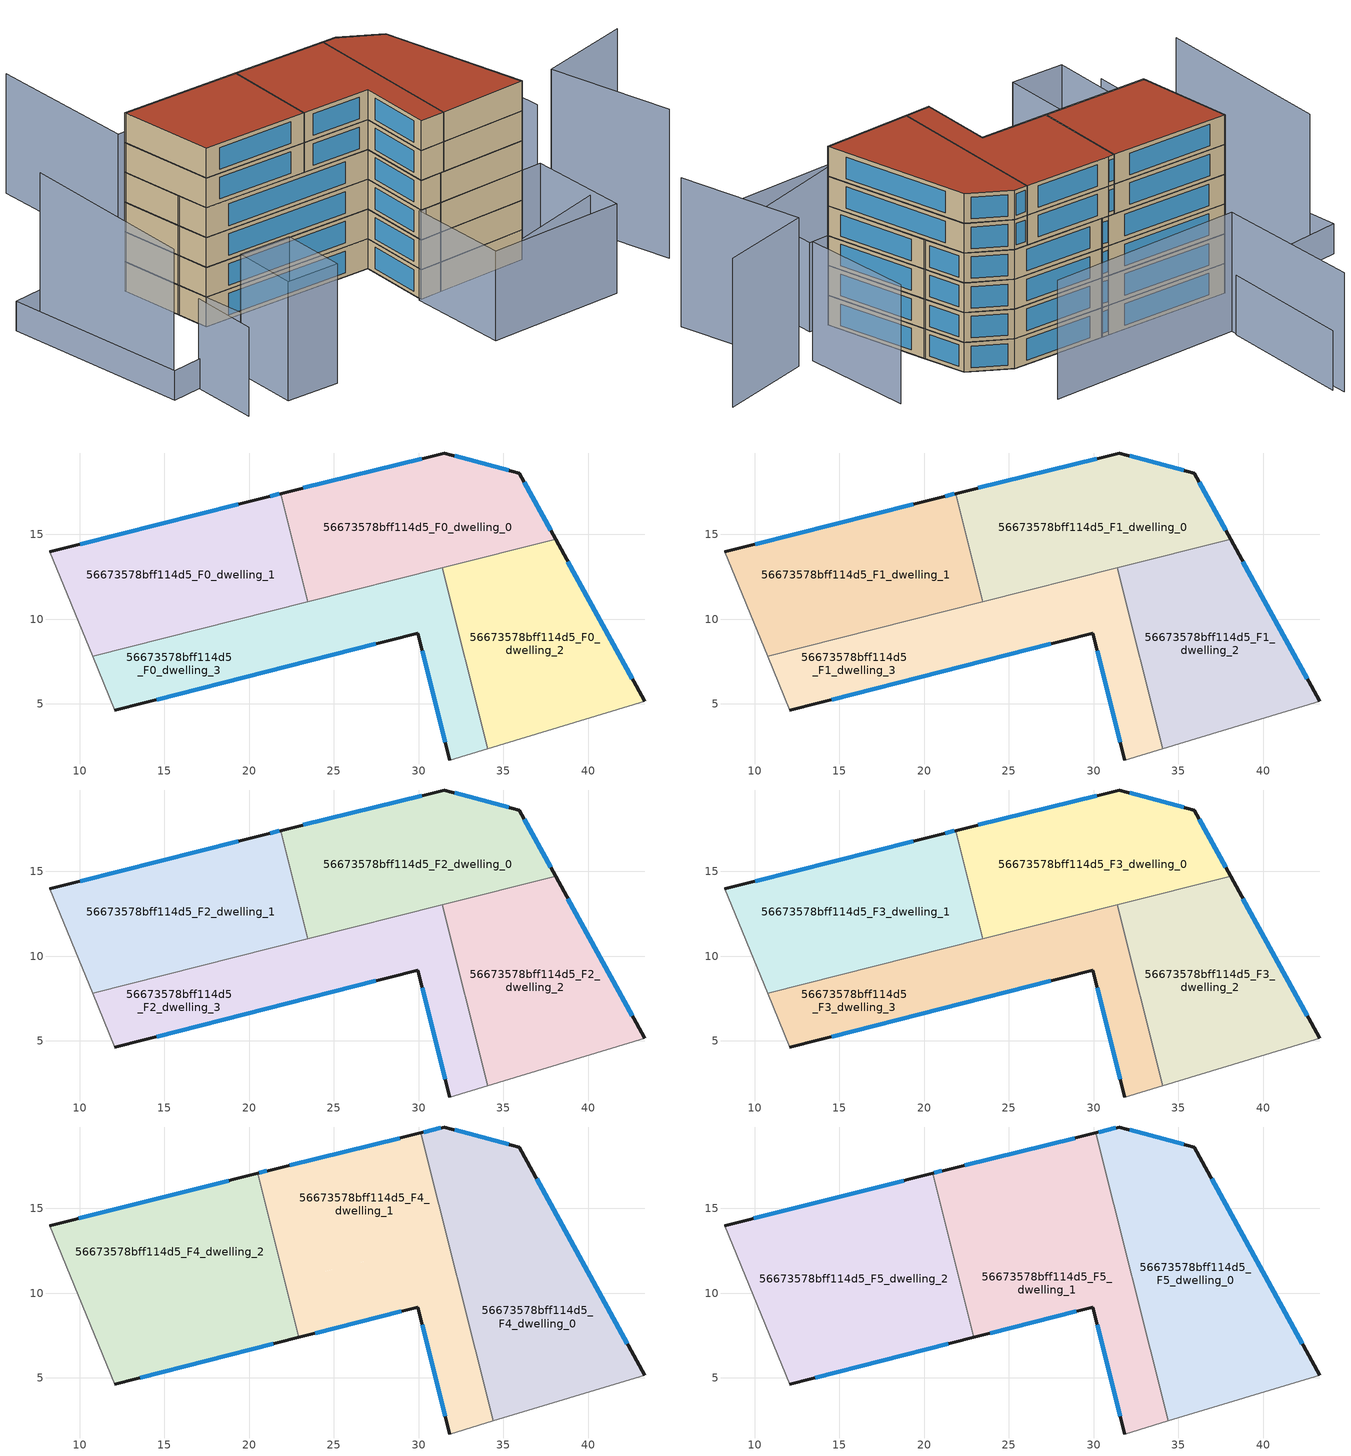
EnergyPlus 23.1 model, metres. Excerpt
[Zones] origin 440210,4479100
56673578bff114d5_F0_dwelling_0
 floor ground (EU_floor_Construction): 38.08,14.71 35.94,18.61 31.51,19.8 21.87,17.41 23.48,11.03 z0
 wall outside (EU_wall_Construction): 21.87,17.41 31.51,19.8 35.94,18.61 38.08,14.71 z0:3
 wall to 56673578bff114d5_F0_dwelling_1 (EU_wall_Construction): 23.48,11.03 21.87,17.41 z0:3
 wall to 56673578bff114d5_F0_dwelling_3 (EU_wall_Construction): 31.4,13.03 23.48,11.03 z0:3
 wall to 56673578bff114d5_F0_dwelling_2 (EU_wall_Construction): 38.08,14.71 31.4,13.03 z0:3
 window (EU_Window_Construction): 36.23,18.07 37.78,15.25 / 23.21,17.74 30.17,19.47 / 32.13,19.64 35.32,18.78 z0.42:2.58
56673578bff114d5_F0_dwelling_1
 floor ground (EU_floor_Construction): 23.48,11.03 21.87,17.41 21.15,17.23 8.26,13.98 10.77,7.83 z0
 wall outside (EU_wall_Construction): 8.26,13.98 21.15,17.23 21.87,17.41 z0:3
 wall adiabatic (EU_wall_Construction): 10.77,7.83 8.26,13.98 z0:3
 wall to 56673578bff114d5_F0_dwelling_3 (EU_wall_Construction): 23.48,11.03 10.77,7.83 z0:3
 window (EU_Window_Construction): 10.05,14.43 19.36,16.78 / 21.25,17.26 21.77,17.39 z0.42:2.58
56673578bff114d5_F0_dwelling_2
 floor ground (EU_floor_Construction): 43.33,5.16 38.08,14.71 31.4,13.03 34.08,2.37 z0
 wall outside (EU_wall_Construction): 38.08,14.71 43.33,5.16 z0:3
 wall adiabatic (EU_wall_Construction): 43.33,5.16 34.08,2.37 z0:3
 wall to 56673578bff114d5_F0_dwelling_3 (EU_wall_Construction): 34.08,2.37 31.4,13.03 z0:3
 window (EU_Window_Construction): 38.81,13.39 42.6,6.48 z0.42:2.58
56673578bff114d5_F0_dwelling_3
 floor ground (EU_floor_Construction): 34.08,2.37 31.4,13.03 10.77,7.83 12.08,4.63 29.95,9.18 31.84,1.7 z0
 wall outside (EU_wall_Construction): 31.84,1.7 29.95,9.18 12.08,4.63 z0:3
 wall adiabatic (EU_wall_Construction): 12.08,4.63 10.77,7.83 / 34.08,2.37 31.84,1.7 z0:3
 window (EU_Window_Construction): 27.47,8.55 14.56,5.26 / 31.58,2.73 30.21,8.14 z0.42:2.58
56673578bff114d5_F1_dwelling_0
 floor to 56673578bff114d5_F0_dwelling_0 (EU_floor_Construction): 38.08,14.71 35.94,18.61 31.51,19.8 21.87,17.41 23.48,11.03 z3
 wall outside (EU_wall_Construction): 21.87,17.41 31.51,19.8 35.94,18.61 38.08,14.71 z3:6
 wall to 56673578bff114d5_F1_dwelling_1 (EU_wall_Construction): 23.48,11.03 21.87,17.41 z3:6
 wall to 56673578bff114d5_F1_dwelling_3 (EU_wall_Construction): 31.4,13.03 23.48,11.03 z3:6
 wall to 56673578bff114d5_F1_dwelling_2 (EU_wall_Construction): 38.08,14.71 31.4,13.03 z3:6
 window (EU_Window_Construction): 36.23,18.07 37.78,15.25 / 23.21,17.74 30.17,19.47 / 32.13,19.64 35.32,18.78 z3.42:5.58
56673578bff114d5_F1_dwelling_1
 floor to 56673578bff114d5_F0_dwelling_1 (EU_floor_Construction): 23.48,11.03 21.87,17.41 21.15,17.23 8.26,13.98 10.77,7.83 z3
 wall outside (EU_wall_Construction): 8.26,13.98 21.15,17.23 21.87,17.41 z3:6
 wall adiabatic (EU_wall_Construction): 10.77,7.83 8.26,13.98 z3:6
 wall to 56673578bff114d5_F1_dwelling_3 (EU_wall_Construction): 23.48,11.03 10.77,7.83 z3:6
 window (EU_Window_Construction): 10.05,14.43 19.36,16.78 / 21.25,17.26 21.77,17.39 z3.42:5.58
56673578bff114d5_F1_dwelling_2
 floor to 56673578bff114d5_F0_dwelling_2 (EU_floor_Construction): 43.33,5.16 38.08,14.71 31.4,13.03 34.08,2.37 z3
 wall outside (EU_wall_Construction): 38.08,14.71 43.33,5.16 z3:6
 wall adiabatic (EU_wall_Construction): 43.33,5.16 34.08,2.37 z3:6
 wall to 56673578bff114d5_F1_dwelling_3 (EU_wall_Construction): 34.08,2.37 31.4,13.03 z3:6
 window (EU_Window_Construction): 38.81,13.39 42.6,6.48 z3.42:5.58
56673578bff114d5_F1_dwelling_3
 floor to 56673578bff114d5_F0_dwelling_3 (EU_floor_Construction): 34.08,2.37 31.4,13.03 10.77,7.83 12.08,4.63 29.95,9.18 31.84,1.7 z3
 wall outside (EU_wall_Construction): 31.84,1.7 29.95,9.18 12.08,4.63 z3:6
 wall adiabatic (EU_wall_Construction): 12.08,4.63 10.77,7.83 / 34.08,2.37 31.84,1.7 z3:6
 window (EU_Window_Construction): 27.47,8.55 14.56,5.26 / 31.58,2.73 30.21,8.14 z3.42:5.58
56673578bff114d5_F2_dwelling_0
 floor to 56673578bff114d5_F1_dwelling_0 (EU_floor_Construction): 38.08,14.71 35.94,18.61 31.51,19.8 21.87,17.41 23.48,11.03 z6
 wall outside (EU_wall_Construction): 21.87,17.41 31.51,19.8 35.94,18.61 38.08,14.71 z6:9
 wall to 56673578bff114d5_F2_dwelling_1 (EU_wall_Construction): 23.48,11.03 21.87,17.41 z6:9
 wall to 56673578bff114d5_F2_dwelling_3 (EU_wall_Construction): 31.4,13.03 23.48,11.03 z6:9
 wall to 56673578bff114d5_F2_dwelling_2 (EU_wall_Construction): 38.08,14.71 31.4,13.03 z6:9
 window (EU_Window_Construction): 36.23,18.07 37.78,15.25 / 23.21,17.74 30.17,19.47 / 32.13,19.64 35.32,18.78 z6.42:8.58
56673578bff114d5_F2_dwelling_1
 floor to 56673578bff114d5_F1_dwelling_1 (EU_floor_Construction): 23.48,11.03 21.87,17.41 21.15,17.23 8.26,13.98 10.77,7.83 z6
 wall outside (EU_wall_Construction): 8.26,13.98 21.15,17.23 21.87,17.41 z6:9
 wall adiabatic (EU_wall_Construction): 10.77,7.83 8.26,13.98 z6:9
 wall to 56673578bff114d5_F2_dwelling_3 (EU_wall_Construction): 23.48,11.03 10.77,7.83 z6:9
 window (EU_Window_Construction): 10.05,14.43 19.36,16.78 / 21.25,17.26 21.77,17.39 z6.42:8.58
56673578bff114d5_F2_dwelling_2
 floor to 56673578bff114d5_F1_dwelling_2 (EU_floor_Construction): 43.33,5.16 38.08,14.71 31.4,13.03 34.08,2.37 z6
 wall outside (EU_wall_Construction): 38.08,14.71 43.33,5.16 z6:9
 wall adiabatic (EU_wall_Construction): 43.33,5.16 34.08,2.37 z6:9
 wall to 56673578bff114d5_F2_dwelling_3 (EU_wall_Construction): 34.08,2.37 31.4,13.03 z6:9
 window (EU_Window_Construction): 38.81,13.39 42.6,6.48 z6.42:8.58
56673578bff114d5_F2_dwelling_3
 floor to 56673578bff114d5_F1_dwelling_3 (EU_floor_Construction): 34.08,2.37 31.4,13.03 10.77,7.83 12.08,4.63 29.95,9.18 31.84,1.7 z6
 wall outside (EU_wall_Construction): 31.84,1.7 29.95,9.18 12.08,4.63 z6:9
 wall adiabatic (EU_wall_Construction): 12.08,4.63 10.77,7.83 / 34.08,2.37 31.84,1.7 z6:9
 window (EU_Window_Construction): 27.47,8.55 14.56,5.26 / 31.58,2.73 30.21,8.14 z6.42:8.58
56673578bff114d5_F3_dwelling_0
 floor to 56673578bff114d5_F2_dwelling_0 (EU_floor_Construction): 38.08,14.71 35.94,18.61 31.51,19.8 21.87,17.41 23.48,11.03 z9
 wall outside (EU_wall_Construction): 21.87,17.41 31.51,19.8 35.94,18.61 38.08,14.71 z9:12
 wall to 56673578bff114d5_F3_dwelling_1 (EU_wall_Construction): 23.48,11.03 21.87,17.41 z9:12
 wall to 56673578bff114d5_F3_dwelling_3 (EU_wall_Construction): 31.4,13.03 23.48,11.03 z9:12
 wall to 56673578bff114d5_F3_dwelling_2 (EU_wall_Construction): 38.08,14.71 31.4,13.03 z9:12
 window (EU_Window_Construction): 36.23,18.07 37.78,15.25 / 23.21,17.74 30.17,19.47 / 32.13,19.64 35.32,18.78 z9.42:11.58
56673578bff114d5_F3_dwelling_1
 floor to 56673578bff114d5_F2_dwelling_1 (EU_floor_Construction): 23.48,11.03 21.87,17.41 21.15,17.23 8.26,13.98 10.77,7.83 z9
 wall outside (EU_wall_Construction): 8.26,13.98 21.15,17.23 21.87,17.41 z9:12
 wall adiabatic (EU_wall_Construction): 10.77,7.83 8.26,13.98 z9:12
 wall to 56673578bff114d5_F3_dwelling_3 (EU_wall_Construction): 23.48,11.03 10.77,7.83 z9:12
 window (EU_Window_Construction): 10.05,14.43 19.36,16.78 / 21.25,17.26 21.77,17.39 z9.42:11.58
 ceiling adiabatic (EU_roof_Construction): 20.5,17.07 22.11,10.69 10.77,7.83 8.26,13.98 z12
56673578bff114d5_F3_dwelling_2
 floor to 56673578bff114d5_F2_dwelling_2 (EU_floor_Construction): 43.33,5.16 38.08,14.71 31.4,13.03 34.08,2.37 z9
 wall outside (EU_wall_Construction): 38.08,14.71 43.33,5.16 z9:12
 wall adiabatic (EU_wall_Construction): 43.33,5.16 34.08,2.37 z9:12
 wall to 56673578bff114d5_F3_dwelling_3 (EU_wall_Construction): 34.08,2.37 31.4,13.03 z9:12
 window (EU_Window_Construction): 38.81,13.39 42.6,6.48 z9.42:11.58
56673578bff114d5_F3_dwelling_3
 floor to 56673578bff114d5_F2_dwelling_3 (EU_floor_Construction): 34.08,2.37 31.4,13.03 10.77,7.83 12.08,4.63 29.95,9.18 31.84,1.7 z9
 wall outside (EU_wall_Construction): 31.84,1.7 29.95,9.18 12.08,4.63 z9:12
 wall adiabatic (EU_wall_Construction): 12.08,4.63 10.77,7.83 / 34.08,2.37 31.84,1.7 z9:12
 window (EU_Window_Construction): 27.47,8.55 14.56,5.26 / 31.58,2.73 30.21,8.14 z9.42:11.58
56673578bff114d5_F4_dwelling_0
 floor to 56673578bff114d5_F3_dwelling_2 (EU_floor_Construction): 43.33,5.16 38.08,14.71 31.72,13.11 34.41,2.47 z12
 floor to 56673578bff114d5_F3_dwelling_0 (EU_floor_Construction): 38.08,14.71 35.94,18.61 31.51,19.8 30.12,19.46 31.72,13.11 z12
 wall outside (EU_wall_Construction): 30.12,19.46 31.51,19.8 35.94,18.61 43.33,5.16 z12:15
 wall adiabatic (EU_wall_Construction): 43.33,5.16 34.41,2.47 z12:15
 wall to 56673578bff114d5_F4_dwelling_1 (EU_wall_Construction): 34.41,2.47 30.12,19.46 z12:15
 window (EU_Window_Construction): 30.32,19.51 31.32,19.76 / 32.13,19.64 35.32,18.78 / 36.96,16.75 42.3,7.02 z12.42:14.58
56673578bff114d5_F4_dwelling_1
 floor to 56673578bff114d5_F3_dwelling_0 (EU_floor_Construction): 31.72,13.11 30.12,19.46 21.87,17.41 23.48,11.03 z12
 floor to 56673578bff114d5_F3_dwelling_3 (EU_floor_Construction): 34.08,2.37 31.4,13.03 22.11,10.69 22.94,7.4 29.95,9.18 31.84,1.7 z12
 floor to 56673578bff114d5_F3_dwelling_2 (EU_floor_Construction): 34.41,2.47 31.72,13.11 31.4,13.03 34.08,2.37 z12
 floor to 56673578bff114d5_F3_dwelling_1 (EU_floor_Construction): 23.48,11.03 21.87,17.41 21.15,17.23 20.5,17.07 22.11,10.69 z12
 wall outside (EU_wall_Construction): 20.5,17.07 21.15,17.23 30.12,19.46 / 31.84,1.7 29.95,9.18 22.94,7.4 z12:15
 wall adiabatic (EU_wall_Construction): 34.41,2.47 31.84,1.7 z12:15
 wall to 56673578bff114d5_F4_dwelling_2 (EU_wall_Construction): 22.94,7.4 20.5,17.07 z12:15
 window (EU_Window_Construction): 20.59,17.09 21.06,17.21 / 22.39,17.54 28.88,19.15 / 31.58,2.73 30.21,8.14 / 28.98,8.93 23.92,7.64 z12.42:14.58
56673578bff114d5_F4_dwelling_2
 floor to 56673578bff114d5_F3_dwelling_3 (EU_floor_Construction): 22.94,7.4 22.11,10.69 10.77,7.83 12.08,4.63 z12
 floor adiabatic (EU_floor_Construction): 22.11,10.69 20.5,17.07 8.26,13.98 10.77,7.83 z12
 wall outside (EU_wall_Construction): 22.94,7.4 12.08,4.63 / 8.26,13.98 20.5,17.07 z12:15
 wall adiabatic (EU_wall_Construction): 12.08,4.63 8.26,13.98 z12:15
 window (EU_Window_Construction): 21.43,7.01 13.58,5.01 / 9.96,14.41 18.8,16.64 z12.42:14.58
56673578bff114d5_F5_dwelling_0
 floor to 56673578bff114d5_F4_dwelling_0 (EU_floor_Construction): 43.33,5.16 35.94,18.61 31.51,19.8 30.12,19.46 34.41,2.47 z15
 wall outside (EU_wall_Construction): 30.12,19.46 31.51,19.8 35.94,18.61 43.33,5.16 z15:18
 wall adiabatic (EU_wall_Construction): 43.33,5.16 34.41,2.47 z15:18
 wall to 56673578bff114d5_F5_dwelling_1 (EU_wall_Construction): 34.41,2.47 30.12,19.46 z15:18
 window (EU_Window_Construction): 30.32,19.51 31.32,19.76 / 32.13,19.64 35.32,18.78 / 36.96,16.75 42.3,7.02 z15.42:17.58
 roof outside (EU_roof_Construction): 35.94,18.61 43.33,5.16 34.41,2.47 30.12,19.46 31.51,19.8 z18
56673578bff114d5_F5_dwelling_1
 floor to 56673578bff114d5_F4_dwelling_1 (EU_floor_Construction): 34.41,2.47 30.12,19.46 21.15,17.23 20.5,17.07 22.94,7.4 29.95,9.18 31.84,1.7 z15
 wall outside (EU_wall_Construction): 20.5,17.07 21.15,17.23 30.12,19.46 / 31.84,1.7 29.95,9.18 22.94,7.4 z15:18
 wall adiabatic (EU_wall_Construction): 34.41,2.47 31.84,1.7 z15:18
 wall to 56673578bff114d5_F5_dwelling_2 (EU_wall_Construction): 22.94,7.4 20.5,17.07 z15:18
 window (EU_Window_Construction): 20.59,17.09 21.06,17.21 / 22.39,17.54 28.88,19.15 / 31.58,2.73 30.21,8.14 / 28.98,8.93 23.92,7.64 z15.42:17.58
 roof outside (EU_roof_Construction): 30.12,19.46 34.41,2.47 31.84,1.7 29.95,9.18 22.94,7.4 20.5,17.07 21.15,17.23 z18
56673578bff114d5_F5_dwelling_2
 floor to 56673578bff114d5_F4_dwelling_2 (EU_floor_Construction): 22.94,7.4 20.5,17.07 8.26,13.98 12.08,4.63 z15
 wall outside (EU_wall_Construction): 22.94,7.4 12.08,4.63 / 8.26,13.98 20.5,17.07 z15:18
 wall adiabatic (EU_wall_Construction): 12.08,4.63 8.26,13.98 z15:18
 window (EU_Window_Construction): 21.43,7.01 13.58,5.01 / 9.96,14.41 18.8,16.64 z15.42:17.58
 roof outside (EU_roof_Construction): 20.5,17.07 22.94,7.4 12.08,4.63 8.26,13.98 z18
shading: 6.6,-6.04 8.41,-12.91 / 37.85,-7.04 46.89,-1.76 / 31.65,1.64 45.32,5.76 / 45.32,5.76 48.35,-4.27 / 48.35,-4.27 34.68,-8.39 / 34.68,-8.39 31.65,1.64 z0:9; 47.4,10.98 43.63,21.94 / 30.42,26.86 10.77,21.06 / 10.77,21.06 6.39,35.92 / 12.91,-11.55 11.19,-4.93 / 11.19,-4.93 16.6,-3.53 / 16.6,-3.53 18.32,-10.15 / 18.32,-10.15 12.91,-11.55 z0:12; -1.09,11.65 3.78,-6.87 / 55.43,0.08 48.96,11.52 / 48.96,11.52 57.62,16.41 z0:15; 7.63,15.53 15.06,-2.69 / 15.06,-2.69 3.64,-7.35 / 3.64,-7.35 -3.8,10.87 / -3.8,10.87 7.63,15.53 z0:3; 7.21,35.24 10.67,21.8 z0:6
[Building]
EU S2 Campaign: North Axis=0; Terrain=City; Solar Distribution=FullExterior
[Site:Location]
Madrid: Latitude=40.5; Longitude=-3.5; Time Zone=1; Elevation=609
[SizingPeriod:WeatherFileDays]
AnnualSizingPeriod: Begin Month=1; Begin Day of Month=1; End Month=12; End Day of Month=31; Day of Week for Start Day=Monday; Use Weather File Daylight Saving Period=No; Use Weather File Rain and Snow Indicators=No
[MATERIAL]
EU_InternalMass_Material: Roughness=MediumRough; Thickness=0.1; Conductivity=1; Density=1800; Specific Heat=900; Thermal Absorptance=0.9; Solar Absorptance=0.7; Visible Absorptance=0.7
[MATERIAL:NOMASS] Roughness=MediumRough; Thermal Absorptance=0.9; Solar Absorptance=0.7; Visible Absorptance=0.7
Name | Thermal Resistance
EU_wall_NoMass | 1.60022
EU_roof_NoMass | 1.57597
EU_floor_NoMass | 0.470652
[WINDOWMATERIAL:SIMPLEGLAZINGSYSTEM]
EU_Window_SimpleGlazing: UFactor=3.28802; Solar Heat Gain Coefficient=0.85; Visible Transmittance=0.85
[CONSTRUCTION]
EU_wall_Construction: EU_wall_NoMass
EU_roof_Construction: EU_roof_NoMass
EU_floor_Construction: EU_floor_NoMass
EU_InternalMass_Construction: EU_InternalMass_Material
EU_Window_Construction: EU_Window_SimpleGlazing
[ZONE] Type=1; Multiplier=1; Ceiling Height=autocalculate; Floor Area=autocalculate; Part of Total Floor Area=Yes
Name | Volume
56673578bff114d5_F0_dwelling_0; 56673578bff114d5_F1_dwelling_0; 56673578bff114d5_F2_dwelling_0; 56673578bff114d5_F3_dwelling_0 | 267.988
56673578bff114d5_F4_dwelling_0; 56673578bff114d5_F5_dwelling_0 | 357.31
56673578bff114d5_F0_dwelling_1; 56673578bff114d5_F1_dwelling_1; 56673578bff114d5_F2_dwelling_1; 56673578bff114d5_F3_dwelling_1 | 267.997
56673578bff114d5_F4_dwelling_1; 56673578bff114d5_F5_dwelling_1 | 357.353
56673578bff114d5_F0_dwelling_2; 56673578bff114d5_F1_dwelling_2; 56673578bff114d5_F2_dwelling_2; 56673578bff114d5_F3_dwelling_2 | 268.014
56673578bff114d5_F4_dwelling_2; 56673578bff114d5_F5_dwelling_2 | 357.321
56673578bff114d5_F0_dwelling_3; 56673578bff114d5_F1_dwelling_3; 56673578bff114d5_F2_dwelling_3; 56673578bff114d5_F3_dwelling_3 | 267.994
[INTERNALMASS] Construction=EU_InternalMass_Construction
Name | Zone or ZoneList | Surface Area
56673578bff114d5_F0_dwelling_0_EU_InternalMass | 56673578bff114d5_F0_dwelling_0 | 89.3295
56673578bff114d5_F0_dwelling_1_EU_InternalMass | 56673578bff114d5_F0_dwelling_1 | 89.3304
56673578bff114d5_F0_dwelling_2_EU_InternalMass | 56673578bff114d5_F0_dwelling_2 | 89.3365
56673578bff114d5_F0_dwelling_3_EU_InternalMass | 56673578bff114d5_F0_dwelling_3 | 89.3316
56673578bff114d5_F1_dwelling_0_EU_InternalMass | 56673578bff114d5_F1_dwelling_0 | 89.3295
56673578bff114d5_F1_dwelling_1_EU_InternalMass | 56673578bff114d5_F1_dwelling_1 | 89.3304
56673578bff114d5_F1_dwelling_2_EU_InternalMass | 56673578bff114d5_F1_dwelling_2 | 89.3365
56673578bff114d5_F1_dwelling_3_EU_InternalMass | 56673578bff114d5_F1_dwelling_3 | 89.3316
56673578bff114d5_F2_dwelling_0_EU_InternalMass | 56673578bff114d5_F2_dwelling_0 | 89.3295
56673578bff114d5_F2_dwelling_1_EU_InternalMass | 56673578bff114d5_F2_dwelling_1 | 89.3304
56673578bff114d5_F2_dwelling_2_EU_InternalMass | 56673578bff114d5_F2_dwelling_2 | 89.3365
56673578bff114d5_F2_dwelling_3_EU_InternalMass | 56673578bff114d5_F2_dwelling_3 | 89.3316
56673578bff114d5_F3_dwelling_0_EU_InternalMass | 56673578bff114d5_F3_dwelling_0 | 89.3295
56673578bff114d5_F3_dwelling_1_EU_InternalMass | 56673578bff114d5_F3_dwelling_1 | 89.3304
56673578bff114d5_F3_dwelling_2_EU_InternalMass | 56673578bff114d5_F3_dwelling_2 | 89.3365
56673578bff114d5_F3_dwelling_3_EU_InternalMass | 56673578bff114d5_F3_dwelling_3 | 89.3316
56673578bff114d5_F4_dwelling_0_EU_InternalMass | 56673578bff114d5_F4_dwelling_0 | 119.103
56673578bff114d5_F4_dwelling_1_EU_InternalMass | 56673578bff114d5_F4_dwelling_1 | 119.118
56673578bff114d5_F4_dwelling_2_EU_InternalMass | 56673578bff114d5_F4_dwelling_2 | 119.107
56673578bff114d5_F5_dwelling_0_EU_InternalMass | 56673578bff114d5_F5_dwelling_0 | 119.103
56673578bff114d5_F5_dwelling_1_EU_InternalMass | 56673578bff114d5_F5_dwelling_1 | 119.118
56673578bff114d5_F5_dwelling_2_EU_InternalMass | 56673578bff114d5_F5_dwelling_2 | 119.107
[OTHEREQUIPMENT] Fuel Type=Electricity; Design Level Calculation Method=Watts/Area; Power per Zone Floor Area=1; Fraction Latent=0; Fraction Radiant=0; Fraction Lost=0; Carbon Dioxide Generation Rate=0; EndUse Subcategory=EU_Step8_InternalGains
Name | Zone or ZoneList or Space or SpaceList | Schedule
EU_Step8_InternalGain_56673578bff114d5_F0_dwelling_0_f000 | 56673578bff114d5_F0_dwelling_0 | EU_Step8_GainSchedule_56673578bff114d5_F0_dwelling_0_f000
EU_Step8_InternalGain_56673578bff114d5_F0_dwelling_1_f000 | 56673578bff114d5_F0_dwelling_1 | EU_Step8_GainSchedule_56673578bff114d5_F0_dwelling_1_f000
EU_Step8_InternalGain_56673578bff114d5_F0_dwelling_2_f000 | 56673578bff114d5_F0_dwelling_2 | EU_Step8_GainSchedule_56673578bff114d5_F0_dwelling_2_f000
EU_Step8_InternalGain_56673578bff114d5_F0_dwelling_3_f000 | 56673578bff114d5_F0_dwelling_3 | EU_Step8_GainSchedule_56673578bff114d5_F0_dwelling_3_f000
EU_Step8_InternalGain_56673578bff114d5_F1_dwelling_0_f000 | 56673578bff114d5_F1_dwelling_0 | EU_Step8_GainSchedule_56673578bff114d5_F1_dwelling_0_f000
EU_Step8_InternalGain_56673578bff114d5_F1_dwelling_1_f000 | 56673578bff114d5_F1_dwelling_1 | EU_Step8_GainSchedule_56673578bff114d5_F1_dwelling_1_f000
EU_Step8_InternalGain_56673578bff114d5_F1_dwelling_2_f000 | 56673578bff114d5_F1_dwelling_2 | EU_Step8_GainSchedule_56673578bff114d5_F1_dwelling_2_f000
EU_Step8_InternalGain_56673578bff114d5_F1_dwelling_3_f000 | 56673578bff114d5_F1_dwelling_3 | EU_Step8_GainSchedule_56673578bff114d5_F1_dwelling_3_f000
EU_Step8_InternalGain_56673578bff114d5_F2_dwelling_0_f000 | 56673578bff114d5_F2_dwelling_0 | EU_Step8_GainSchedule_56673578bff114d5_F2_dwelling_0_f000
EU_Step8_InternalGain_56673578bff114d5_F2_dwelling_1_f000 | 56673578bff114d5_F2_dwelling_1 | EU_Step8_GainSchedule_56673578bff114d5_F2_dwelling_1_f000
EU_Step8_InternalGain_56673578bff114d5_F2_dwelling_2_f000 | 56673578bff114d5_F2_dwelling_2 | EU_Step8_GainSchedule_56673578bff114d5_F2_dwelling_2_f000
EU_Step8_InternalGain_56673578bff114d5_F2_dwelling_3_f000 | 56673578bff114d5_F2_dwelling_3 | EU_Step8_GainSchedule_56673578bff114d5_F2_dwelling_3_f000
EU_Step8_InternalGain_56673578bff114d5_F3_dwelling_0_f000 | 56673578bff114d5_F3_dwelling_0 | EU_Step8_GainSchedule_56673578bff114d5_F3_dwelling_0_f000
EU_Step8_InternalGain_56673578bff114d5_F3_dwelling_1_f000 | 56673578bff114d5_F3_dwelling_1 | EU_Step8_GainSchedule_56673578bff114d5_F3_dwelling_1_f000
EU_Step8_InternalGain_56673578bff114d5_F3_dwelling_2_f000 | 56673578bff114d5_F3_dwelling_2 | EU_Step8_GainSchedule_56673578bff114d5_F3_dwelling_2_f000
EU_Step8_InternalGain_56673578bff114d5_F3_dwelling_3_f000 | 56673578bff114d5_F3_dwelling_3 | EU_Step8_GainSchedule_56673578bff114d5_F3_dwelling_3_f000
EU_Step8_InternalGain_56673578bff114d5_F4_dwelling_0_f000 | 56673578bff114d5_F4_dwelling_0 | EU_Step8_GainSchedule_56673578bff114d5_F4_dwelling_0_f000
EU_Step8_InternalGain_56673578bff114d5_F4_dwelling_1_f000 | 56673578bff114d5_F4_dwelling_1 | EU_Step8_GainSchedule_56673578bff114d5_F4_dwelling_1_f000
EU_Step8_InternalGain_56673578bff114d5_F4_dwelling_2_f000 | 56673578bff114d5_F4_dwelling_2 | EU_Step8_GainSchedule_56673578bff114d5_F4_dwelling_2_f000
EU_Step8_InternalGain_56673578bff114d5_F5_dwelling_0_f000 | 56673578bff114d5_F5_dwelling_0 | EU_Step8_GainSchedule_56673578bff114d5_F5_dwelling_0_f000
EU_Step8_InternalGain_56673578bff114d5_F5_dwelling_1_f000 | 56673578bff114d5_F5_dwelling_1 | EU_Step8_GainSchedule_56673578bff114d5_F5_dwelling_1_f000
EU_Step8_InternalGain_56673578bff114d5_F5_dwelling_2_f000 | 56673578bff114d5_F5_dwelling_2 | EU_Step8_GainSchedule_56673578bff114d5_F5_dwelling_2_f000
[ZONEVENTILATION:DESIGNFLOWRATE] Schedule=EU_AlwaysOn; Design Flow Rate Calculation Method=AirChanges/Hour; Air Changes per Hour=0.480704; Ventilation Type=Natural; Fan Pressure Rise=0; Fan Total Efficiency=1; Constant Term Coefficient=1; Temperature Term Coefficient=0; Velocity Term Coefficient=0; Velocity Squared Term Coefficient=0; Minimum Indoor Temperature=-100; Maximum Indoor Temperature=100; Delta Temperature=-100; Minimum Outdoor Temperature=-100; Maximum Outdoor Temperature=100; Maximum Wind Speed=40
Name | Zone or ZoneList or Space or SpaceList
EU_ConstantAir_56673578bff114d5_F0_dwelling_0 | 56673578bff114d5_F0_dwelling_0
EU_ConstantAir_56673578bff114d5_F0_dwelling_1 | 56673578bff114d5_F0_dwelling_1
EU_ConstantAir_56673578bff114d5_F0_dwelling_2 | 56673578bff114d5_F0_dwelling_2
EU_ConstantAir_56673578bff114d5_F0_dwelling_3 | 56673578bff114d5_F0_dwelling_3
EU_ConstantAir_56673578bff114d5_F1_dwelling_0 | 56673578bff114d5_F1_dwelling_0
EU_ConstantAir_56673578bff114d5_F1_dwelling_1 | 56673578bff114d5_F1_dwelling_1
EU_ConstantAir_56673578bff114d5_F1_dwelling_2 | 56673578bff114d5_F1_dwelling_2
EU_ConstantAir_56673578bff114d5_F1_dwelling_3 | 56673578bff114d5_F1_dwelling_3
EU_ConstantAir_56673578bff114d5_F2_dwelling_0 | 56673578bff114d5_F2_dwelling_0
EU_ConstantAir_56673578bff114d5_F2_dwelling_1 | 56673578bff114d5_F2_dwelling_1
EU_ConstantAir_56673578bff114d5_F2_dwelling_2 | 56673578bff114d5_F2_dwelling_2
EU_ConstantAir_56673578bff114d5_F2_dwelling_3 | 56673578bff114d5_F2_dwelling_3
EU_ConstantAir_56673578bff114d5_F3_dwelling_0 | 56673578bff114d5_F3_dwelling_0
EU_ConstantAir_56673578bff114d5_F3_dwelling_1 | 56673578bff114d5_F3_dwelling_1
EU_ConstantAir_56673578bff114d5_F3_dwelling_2 | 56673578bff114d5_F3_dwelling_2
EU_ConstantAir_56673578bff114d5_F3_dwelling_3 | 56673578bff114d5_F3_dwelling_3
EU_ConstantAir_56673578bff114d5_F4_dwelling_0 | 56673578bff114d5_F4_dwelling_0
EU_ConstantAir_56673578bff114d5_F4_dwelling_1 | 56673578bff114d5_F4_dwelling_1
EU_ConstantAir_56673578bff114d5_F4_dwelling_2 | 56673578bff114d5_F4_dwelling_2
EU_ConstantAir_56673578bff114d5_F5_dwelling_0 | 56673578bff114d5_F5_dwelling_0
EU_ConstantAir_56673578bff114d5_F5_dwelling_1 | 56673578bff114d5_F5_dwelling_1
EU_ConstantAir_56673578bff114d5_F5_dwelling_2 | 56673578bff114d5_F5_dwelling_2
[HVACTEMPLATE:THERMOSTAT] Constant Heating Setpoint=20; Constant Cooling Setpoint=50
EU_HeatOnly_56673578bff114d5_F0_dwelling_0; EU_HeatOnly_56673578bff114d5_F0_dwelling_1; EU_HeatOnly_56673578bff114d5_F0_dwelling_2; EU_HeatOnly_56673578bff114d5_F0_dwelling_3; EU_HeatOnly_56673578bff114d5_F1_dwelling_0; EU_HeatOnly_56673578bff114d5_F1_dwelling_1; EU_HeatOnly_56673578bff114d5_F1_dwelling_2; EU_HeatOnly_56673578bff114d5_F1_dwelling_3; EU_HeatOnly_56673578bff114d5_F2_dwelling_0; EU_HeatOnly_56673578bff114d5_F2_dwelling_1; EU_HeatOnly_56673578bff114d5_F2_dwelling_2; EU_HeatOnly_56673578bff114d5_F2_dwelling_3; EU_HeatOnly_56673578bff114d5_F3_dwelling_0; EU_HeatOnly_56673578bff114d5_F3_dwelling_1; EU_HeatOnly_56673578bff114d5_F3_dwelling_2; EU_HeatOnly_56673578bff114d5_F3_dwelling_3; EU_HeatOnly_56673578bff114d5_F4_dwelling_0; EU_HeatOnly_56673578bff114d5_F4_dwelling_1; EU_HeatOnly_56673578bff114d5_F4_dwelling_2; EU_HeatOnly_56673578bff114d5_F5_dwelling_0; EU_HeatOnly_56673578bff114d5_F5_dwelling_1; EU_HeatOnly_56673578bff114d5_F5_dwelling_2
[HVACTEMPLATE:ZONE:IDEALLOADSAIRSYSTEM] System Availability Schedule=EU_AlwaysOn; Maximum Heating Supply Air Temperature=50; Minimum Cooling Supply Air Temperature=13; Maximum Heating Supply Air Humidity Ratio=0.0156; Minimum Cooling Supply Air Humidity Ratio=0.0077; Heating Limit=NoLimit; Cooling Limit=NoLimit; Heating Availability Schedule=EU_AlwaysOn; Cooling Availability Schedule=EU_CoolingOff; Dehumidification Control Type=ConstantSensibleHeatRatio; Cooling Sensible Heat Ratio=0.7; Dehumidification Setpoint=60; Humidification Control Type=None; Humidification Setpoint=30; Outdoor Air Method=None; Outdoor Air Flow Rate per Person=0.00944; Outdoor Air Flow Rate per Zone Floor Area=0; Outdoor Air Flow Rate per Zone=0; Demand Controlled Ventilation Type=None; Outdoor Air Economizer Type=NoEconomizer; Heat Recovery Type=None; Sensible Heat Recovery Effectiveness=0.7; Latent Heat Recovery Effectiveness=0.65
Name | Template Thermostat
56673578bff114d5_F0_dwelling_0 | EU_HeatOnly_56673578bff114d5_F0_dwelling_0
56673578bff114d5_F0_dwelling_1 | EU_HeatOnly_56673578bff114d5_F0_dwelling_1
56673578bff114d5_F0_dwelling_2 | EU_HeatOnly_56673578bff114d5_F0_dwelling_2
56673578bff114d5_F0_dwelling_3 | EU_HeatOnly_56673578bff114d5_F0_dwelling_3
56673578bff114d5_F1_dwelling_0 | EU_HeatOnly_56673578bff114d5_F1_dwelling_0
56673578bff114d5_F1_dwelling_1 | EU_HeatOnly_56673578bff114d5_F1_dwelling_1
56673578bff114d5_F1_dwelling_2 | EU_HeatOnly_56673578bff114d5_F1_dwelling_2
56673578bff114d5_F1_dwelling_3 | EU_HeatOnly_56673578bff114d5_F1_dwelling_3
56673578bff114d5_F2_dwelling_0 | EU_HeatOnly_56673578bff114d5_F2_dwelling_0
56673578bff114d5_F2_dwelling_1 | EU_HeatOnly_56673578bff114d5_F2_dwelling_1
56673578bff114d5_F2_dwelling_2 | EU_HeatOnly_56673578bff114d5_F2_dwelling_2
56673578bff114d5_F2_dwelling_3 | EU_HeatOnly_56673578bff114d5_F2_dwelling_3
56673578bff114d5_F3_dwelling_0 | EU_HeatOnly_56673578bff114d5_F3_dwelling_0
56673578bff114d5_F3_dwelling_1 | EU_HeatOnly_56673578bff114d5_F3_dwelling_1
56673578bff114d5_F3_dwelling_2 | EU_HeatOnly_56673578bff114d5_F3_dwelling_2
56673578bff114d5_F3_dwelling_3 | EU_HeatOnly_56673578bff114d5_F3_dwelling_3
56673578bff114d5_F4_dwelling_0 | EU_HeatOnly_56673578bff114d5_F4_dwelling_0
56673578bff114d5_F4_dwelling_1 | EU_HeatOnly_56673578bff114d5_F4_dwelling_1
56673578bff114d5_F4_dwelling_2 | EU_HeatOnly_56673578bff114d5_F4_dwelling_2
56673578bff114d5_F5_dwelling_0 | EU_HeatOnly_56673578bff114d5_F5_dwelling_0
56673578bff114d5_F5_dwelling_1 | EU_HeatOnly_56673578bff114d5_F5_dwelling_1
56673578bff114d5_F5_dwelling_2 | EU_HeatOnly_56673578bff114d5_F5_dwelling_2
[SIZING:ZONE] Zone Cooling Design Supply Air Temperature Input Method=SupplyAirTemperature; Zone Cooling Design Supply Air Temperature=13; Zone Heating Design Supply Air Temperature Input Method=SupplyAirTemperature; Zone Heating Design Supply Air Temperature=50; Zone Cooling Design Supply Air Humidity Ratio=0.008; Zone Heating Design Supply Air Humidity Ratio=0.008; Cooling Design Air Flow Method=DesignDay; Cooling Design Air Flow Rate=0; Cooling Minimum Air Flow per Zone Floor Area=0.000762; Cooling Minimum Air Flow=0; Cooling Minimum Air Flow Fraction=0.2; Heating Design Air Flow Method=DesignDay; Heating Design Air Flow Rate=0; Heating Maximum Air Flow per Zone Floor Area=0.002032; Heating Maximum Air Flow=0.141576; Heating Maximum Air Flow Fraction=0.3; Account for Dedicated Outdoor Air System=No; Dedicated Outdoor Air System Control Strategy=NeutralSupplyAir; Dedicated Outdoor Air Low Setpoint Temperature for Design=autosize; Dedicated Outdoor Air High Setpoint Temperature for Design=autosize; Zone Load Sizing Method=Sensible Load Only No Latent Load; Zone Latent Cooling Design Supply Air Humidity Ratio Input Method=HumidityRatioDifference; Zone Cooling Design Supply Air Humidity Ratio Difference=0.005; Zone Latent Heating Design Supply Air Humidity Ratio Input Method=HumidityRatioDifference; Zone Humidification Design Supply Air Humidity Ratio Difference=0.005
56673578bff114d5_F0_dwelling_0; 56673578bff114d5_F0_dwelling_1; 56673578bff114d5_F0_dwelling_2; 56673578bff114d5_F0_dwelling_3; 56673578bff114d5_F1_dwelling_0; 56673578bff114d5_F1_dwelling_1; 56673578bff114d5_F1_dwelling_2; 56673578bff114d5_F1_dwelling_3; 56673578bff114d5_F2_dwelling_0; 56673578bff114d5_F2_dwelling_1; 56673578bff114d5_F2_dwelling_2; 56673578bff114d5_F2_dwelling_3; 56673578bff114d5_F3_dwelling_0; 56673578bff114d5_F3_dwelling_1; 56673578bff114d5_F3_dwelling_2; 56673578bff114d5_F3_dwelling_3; 56673578bff114d5_F4_dwelling_0; 56673578bff114d5_F4_dwelling_1; 56673578bff114d5_F4_dwelling_2; 56673578bff114d5_F5_dwelling_0; 56673578bff114d5_F5_dwelling_1; 56673578bff114d5_F5_dwelling_2
[SCHEDULE:CONSTANT]
Name | Hourly Value
EU_AlwaysOn | 1
EU_CoolingOff | 0
[SCHEDULE:FILE] Column Number=1; Rows to Skip at Top=0; Number of Hours of Data=8760; Column Separator=Comma; Interpolate to Timestep=No; Minutes per Item=60; Adjust Schedule for Daylight Savings=Yes
Name | File
EU_Step8_GainSchedule_56673578bff114d5_F0_dwelling_0_f000 | ../../schedules/56673578bff114d5/56673578bff114d5_F0_dwelling_0_f000_gain.csv
EU_Step8_GainSchedule_56673578bff114d5_F0_dwelling_1_f000 | ../../schedules/56673578bff114d5/56673578bff114d5_F0_dwelling_1_f000_gain.csv
EU_Step8_GainSchedule_56673578bff114d5_F0_dwelling_2_f000 | ../../schedules/56673578bff114d5/56673578bff114d5_F0_dwelling_2_f000_gain.csv
EU_Step8_GainSchedule_56673578bff114d5_F0_dwelling_3_f000 | ../../schedules/56673578bff114d5/56673578bff114d5_F0_dwelling_3_f000_gain.csv
EU_Step8_GainSchedule_56673578bff114d5_F1_dwelling_0_f000 | ../../schedules/56673578bff114d5/56673578bff114d5_F1_dwelling_0_f000_gain.csv
EU_Step8_GainSchedule_56673578bff114d5_F1_dwelling_1_f000 | ../../schedules/56673578bff114d5/56673578bff114d5_F1_dwelling_1_f000_gain.csv
EU_Step8_GainSchedule_56673578bff114d5_F1_dwelling_2_f000 | ../../schedules/56673578bff114d5/56673578bff114d5_F1_dwelling_2_f000_gain.csv
EU_Step8_GainSchedule_56673578bff114d5_F1_dwelling_3_f000 | ../../schedules/56673578bff114d5/56673578bff114d5_F1_dwelling_3_f000_gain.csv
EU_Step8_GainSchedule_56673578bff114d5_F2_dwelling_0_f000 | ../../schedules/56673578bff114d5/56673578bff114d5_F2_dwelling_0_f000_gain.csv
EU_Step8_GainSchedule_56673578bff114d5_F2_dwelling_1_f000 | ../../schedules/56673578bff114d5/56673578bff114d5_F2_dwelling_1_f000_gain.csv
EU_Step8_GainSchedule_56673578bff114d5_F2_dwelling_2_f000 | ../../schedules/56673578bff114d5/56673578bff114d5_F2_dwelling_2_f000_gain.csv
EU_Step8_GainSchedule_56673578bff114d5_F2_dwelling_3_f000 | ../../schedules/56673578bff114d5/56673578bff114d5_F2_dwelling_3_f000_gain.csv
EU_Step8_GainSchedule_56673578bff114d5_F3_dwelling_0_f000 | ../../schedules/56673578bff114d5/56673578bff114d5_F3_dwelling_0_f000_gain.csv
EU_Step8_GainSchedule_56673578bff114d5_F3_dwelling_1_f000 | ../../schedules/56673578bff114d5/56673578bff114d5_F3_dwelling_1_f000_gain.csv
EU_Step8_GainSchedule_56673578bff114d5_F3_dwelling_2_f000 | ../../schedules/56673578bff114d5/56673578bff114d5_F3_dwelling_2_f000_gain.csv
EU_Step8_GainSchedule_56673578bff114d5_F3_dwelling_3_f000 | ../../schedules/56673578bff114d5/56673578bff114d5_F3_dwelling_3_f000_gain.csv
EU_Step8_GainSchedule_56673578bff114d5_F4_dwelling_0_f000 | ../../schedules/56673578bff114d5/56673578bff114d5_F4_dwelling_0_f000_gain.csv
EU_Step8_GainSchedule_56673578bff114d5_F4_dwelling_1_f000 | ../../schedules/56673578bff114d5/56673578bff114d5_F4_dwelling_1_f000_gain.csv
EU_Step8_GainSchedule_56673578bff114d5_F4_dwelling_2_f000 | ../../schedules/56673578bff114d5/56673578bff114d5_F4_dwelling_2_f000_gain.csv
EU_Step8_GainSchedule_56673578bff114d5_F5_dwelling_0_f000 | ../../schedules/56673578bff114d5/56673578bff114d5_F5_dwelling_0_f000_gain.csv
EU_Step8_GainSchedule_56673578bff114d5_F5_dwelling_1_f000 | ../../schedules/56673578bff114d5/56673578bff114d5_F5_dwelling_1_f000_gain.csv
EU_Step8_GainSchedule_56673578bff114d5_F5_dwelling_2_f000 | ../../schedules/56673578bff114d5/56673578bff114d5_F5_dwelling_2_f000_gain.csv
